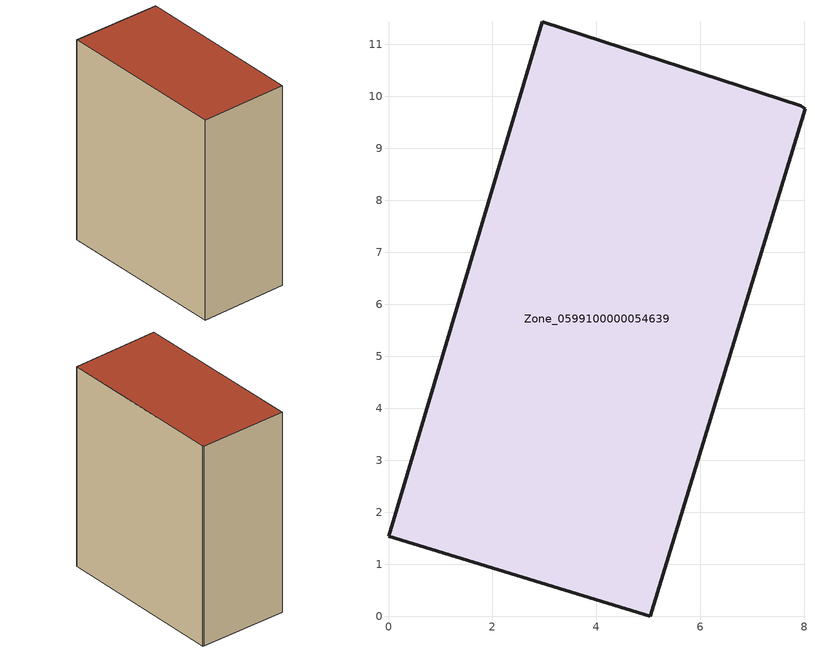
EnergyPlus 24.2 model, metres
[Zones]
Zone_0599100000054639
 floor ground (C_G): 5.03,0 0,1.54 2.96,11.44 7.93,9.82 8.01,9.76 z0
 wall outside (C_F): 0,1.54 5.03,0 8.01,9.76 7.93,9.82 2.96,11.44 0,1.54 z0:12.34
 roof outside (C_R): 7.93,9.82 2.96,11.44 0,1.54 5.03,0 8.01,9.76 z12.34
[BUILDING]
Pand.0599100000054639: North Axis=0; Terrain=City; Loads Convergence Tolerance Value=0.04; Temperature Convergence Tolerance Value=0.4; Solar Distribution=FullExterior; Maximum Number of Warmup Days=25; Minimum Number of Warmup Days=1
[Site:Location]
Rotterdam.The.Hague.AP_ZH_NLD Design_Conditions: Latitude=51.96; Longitude=4.45; Time Zone=1; Elevation=-4.5
[SITE:GROUNDTEMPERATURE:BUILDINGSURFACE]
18, 18, 18, 18, 18, 18, 18, 18, 18, 18, 18, 18
[MATERIAL] Thermal Absorptance=0.9; Solar Absorptance=0.7; Visible Absorptance=0.7
Name | Roughness | Thickness | Conductivity | Density | Specific Heat
G.TI.1946 | MediumSmooth | 0.15 | 1 | 540 | 1210
F.TI.1946 | Rough | 0.3 | 0.857143 | 1920 | 840
R.TI.1946 | MediumRough | 0.2 | 0.1 | 1500 | 1000
[CONSTRUCTION]
C_G: G.TI.1946
C_F: F.TI.1946
C_R: R.TI.1946
[ZONE]
Zone_0599100000054639: Type=1; Multiplier=1; Ceiling Height=Autocalculate; Volume=Autocalculate; Floor Area=autocalculate; Part of Total Floor Area=Yes
[ZONEINFILTRATION:DESIGNFLOWRATE]
Infil_Zone_0599100000054639: Zone or ZoneList or Space or SpaceList=Zone_0599100000054639; Schedule=AlwaysOn; Design Flow Rate Calculation Method=Flow/Area; Flow Rate per Floor Area=0.003; Constant Term Coefficient=1; Temperature Term Coefficient=0; Velocity Term Coefficient=0; Velocity Squared Term Coefficient=0
[HVACTEMPLATE:ZONE:IDEALLOADSAIRSYSTEM]
Zone_0599100000054639: Maximum Heating Supply Air Temperature=50; Minimum Cooling Supply Air Temperature=13; Maximum Heating Supply Air Humidity Ratio=0.0156; Minimum Cooling Supply Air Humidity Ratio=0.0077; Heating Limit=NoLimit; Cooling Limit=NoLimit; Dehumidification Control Type=ConstantSensibleHeatRatio; Cooling Sensible Heat Ratio=0.7; Dehumidification Setpoint=60; Humidification Control Type=None; Humidification Setpoint=30; Outdoor Air Method=None; Outdoor Air Flow Rate per Person=0.00944; Outdoor Air Flow Rate per Zone Floor Area=0; Outdoor Air Flow Rate per Zone=0; Demand Controlled Ventilation Type=None; Outdoor Air Economizer Type=NoEconomizer; Heat Recovery Type=None; Sensible Heat Recovery Effectiveness=0.7; Latent Heat Recovery Effectiveness=0.65
[ZONECONTROL:THERMOSTAT]
ThermostatControl_Zone_0599100000054639: Zone or ZoneList=Zone_0599100000054639; Control Type Schedule=DualSetpointControlType; Control 1=Thermostat_Zone_0599100000054639; Temperature Difference Between Cutout And Setpoint=0
[THERMOSTATSETPOINT:DUALSETPOINT]
Thermostat_Zone_0599100000054639: Heating Setpoint Temperature Schedule=HeatingSetpoint_Zone_0599100000054639; Cooling Setpoint Temperature Schedule=CoolingSetpoint_Zone_0599100000054639
[SCHEDULE:COMPACT]
HeatingSetpoint_Zone_0599100000054639: Through: 12/31, For: AllDays, Until: 24:00, 21
CoolingSetpoint_Zone_0599100000054639: Through: 12/31, For: AllDays, Until: 24:00, 24
DualSetpointControlType: Through: 12/31, For: AllDays, Until: 24:00, 4
AlwaysOn: Through: 12/31, For: AllDays, Until: 24:00, 1
